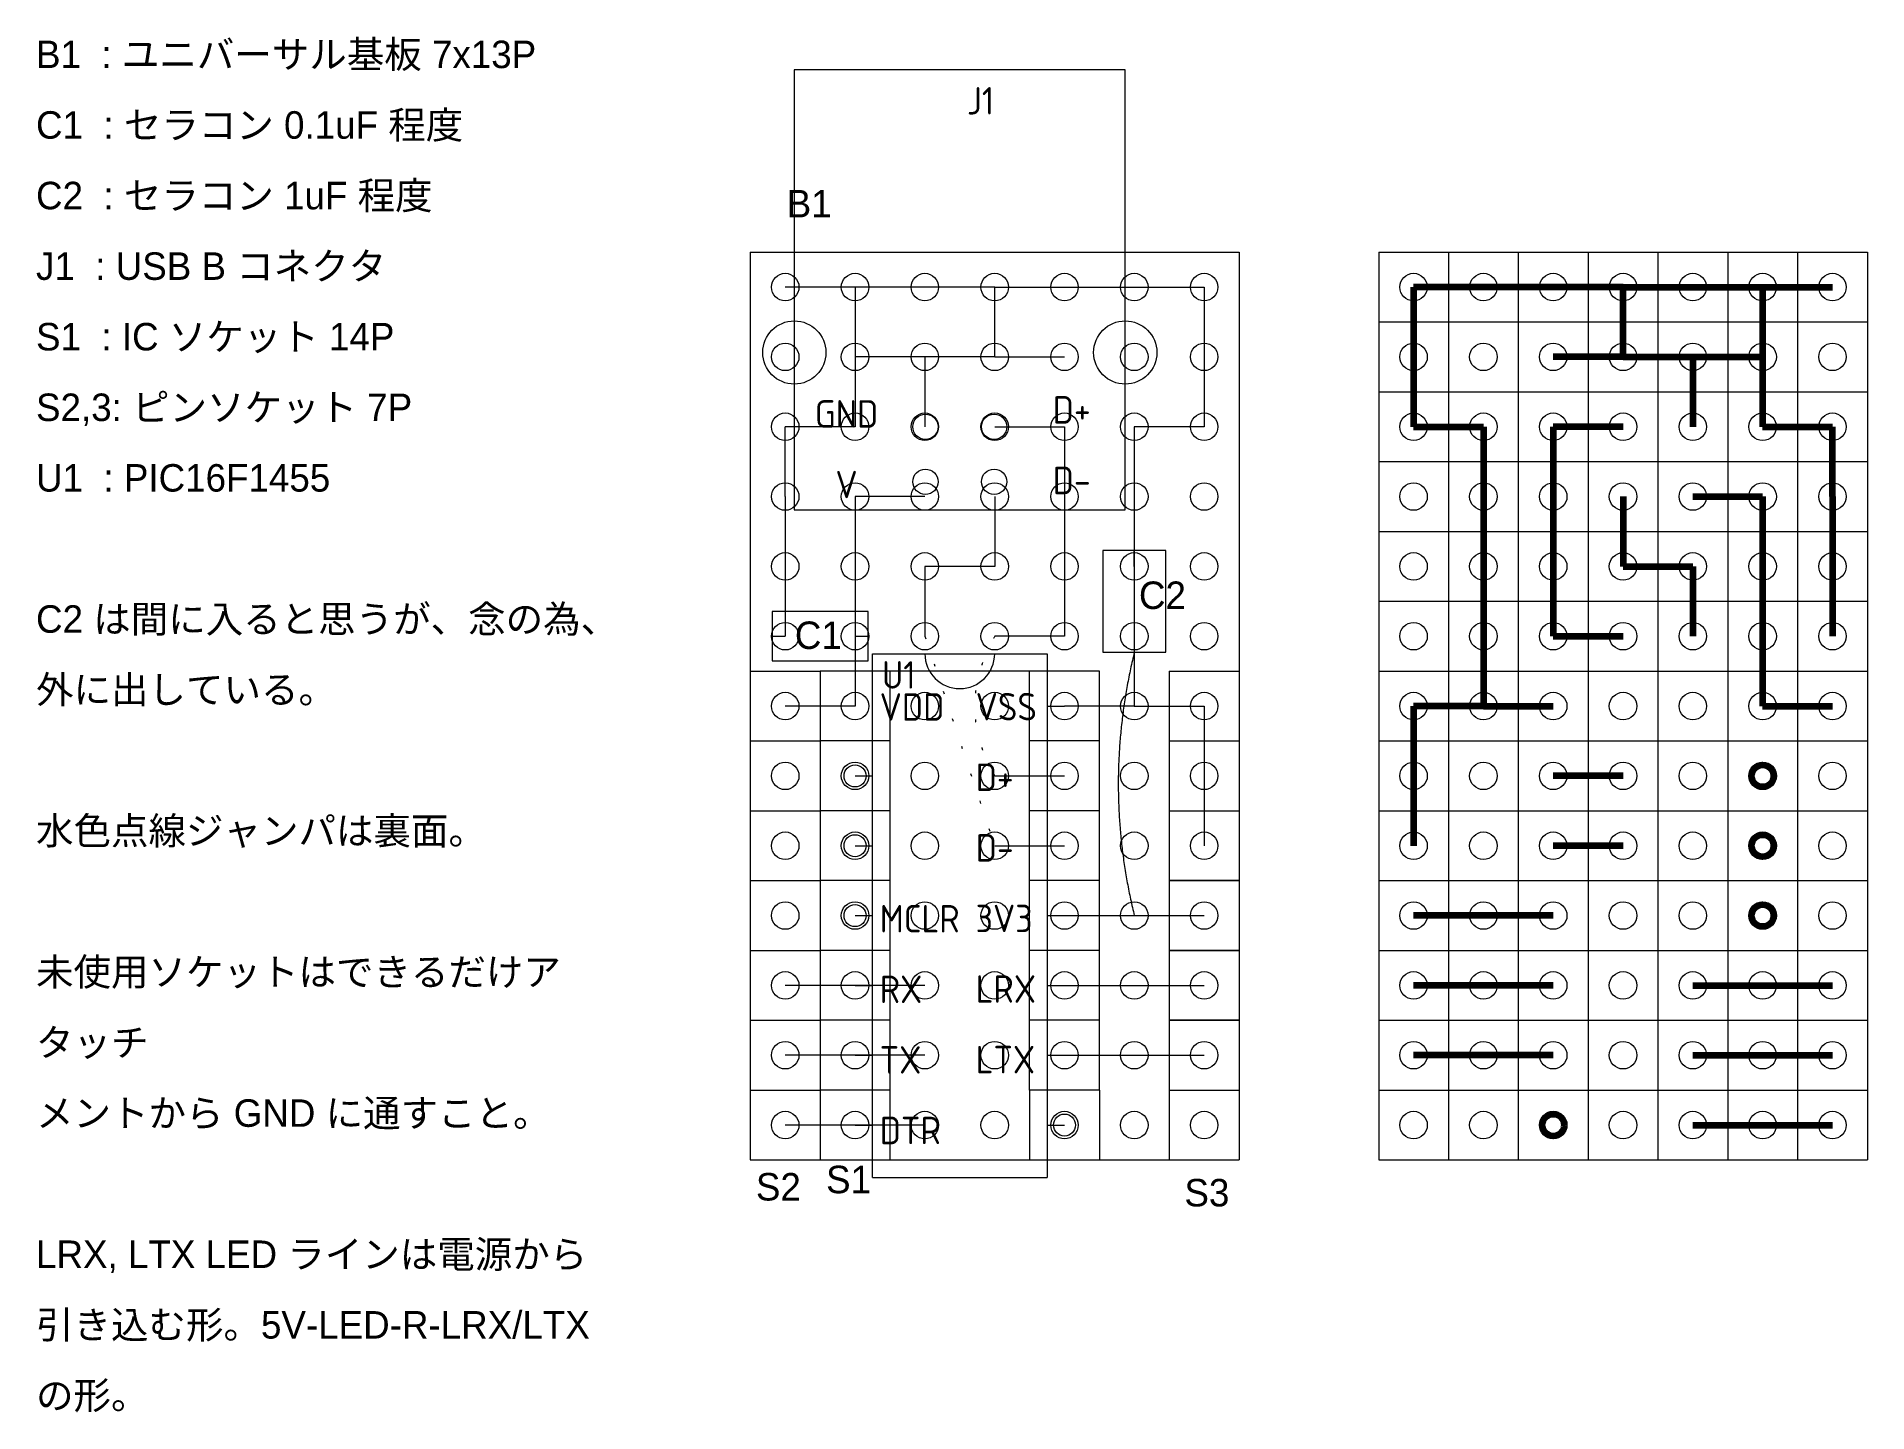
# Model space of a CAD drawing. Extents: x -20.3 to 46.3, y 89.1 to 139.1.
import ezdxf

# ---------------------------------------------------------------- set-up
doc = ezdxf.new("R2010")
doc.units = 0
doc.linetypes.add('DOTTINY', pattern=[0.9525, 0, -0.9525])
doc.layers.get('0').update_dxf_attribs({"linetype": 'CONTINUOUS', "lineweight": 9})
for name, color, linetype, lineweight in [('0_GND', 7, 'CONTINUOUS', 15), ('5V line', 1, 'CONTINUOUS', 15), ('condenser', 5, 'CONTINUOUS', 15)]:
    doc.layers.add(name, color=color, linetype=linetype, lineweight=lineweight)
for name, color, linetype, lineweight, true_color in [('0_wire', 92, 'CONTINUOUS', 15, 0x00c800), ('3.3V line', 40, 'CONTINUOUS', 15, 0xffaa00), ('micon', 216, 'CONTINUOUS', 15, 0x800080), ('resister', 132, 'CONTINUOUS', 15, 0x00dede), ('socket_header', 56, 'CONTINUOUS', 15, 0x808000), ('terminal', 16, 'CONTINUOUS', 15, 0x800000), ('universal_board', 253, 'CONTINUOUS', 15, 0xa0a0a4)]:
    doc.layers.add(name, color=color, linetype=linetype, lineweight=lineweight, true_color=true_color)
doc.styles.add('iso', font='iso')
doc.styles.add('unicode', font='unicode')

msp = doc.modelspace()

# ---------------------------------------------------------------- linework, layer by layer
at = {"layer": '0_GND'}
for p, q in [((9.52, 129.98), (6.98, 129.98)), ((9.52, 129.98), (9.52, 127.44)), ((14.6, 129.98), (9.52, 129.98)), ((14.6, 127.44), (14.6, 129.98)), ((14.6, 129.98), (19.68, 129.98)), ((19.68, 129.98), (22.22, 129.98)), ((22.22, 129.98), (22.22, 124.9)), ((14.6, 127.44), (9.52, 127.44)), ((9.52, 127.44), (9.52, 124.9)), ((12.06, 127.44), (12.06, 124.9)), ((14.6, 127.44), (17.14, 127.44)), ((6.98, 122.36), (6.98, 124.9)), ((9.52, 124.9), (6.98, 124.9)), ((22.22, 124.9), (19.68, 124.9)), ((19.68, 124.9), (19.68, 114.74)), ((6.98, 122.36), (6.98, 117.28)), ((19.68, 114.74), (17.14, 114.74)), ((19.68, 114.74), (22.22, 114.74)), ((22.22, 114.74), (22.22, 109.66))]:
    msp.add_line(p, q, dxfattribs=at)
at = {"layer": '0_GND', "lineweight": 200}
for p, q in [((32.38, 129.98), (29.84, 129.98)), ((29.84, 129.98), (29.84, 124.9)), ((37.46, 129.98), (32.38, 129.98)), ((37.46, 127.44), (37.46, 129.98)), ((37.46, 129.98), (42.54, 129.98)), ((42.54, 129.98), (42.54, 127.44)), ((42.54, 129.98), (45.08, 129.98)), ((37.46, 127.44), (34.92, 127.44)), ((37.46, 127.44), (42.54, 127.44)), ((40, 127.44), (40, 124.9)), ((42.54, 127.44), (42.54, 124.9)), ((29.84, 124.9), (32.38, 124.9)), ((32.38, 124.9), (32.38, 114.74)), ((42.54, 124.9), (45.08, 124.9)), ((45.08, 122.36), (45.08, 124.9)), ((45.08, 122.36), (45.08, 117.28)), ((32.38, 114.74), (29.84, 114.74)), ((29.84, 114.74), (29.84, 109.66)), ((32.38, 114.74), (34.92, 114.74))]:
    msp.add_line(p, q, dxfattribs=at)
at = {"layer": '0_wire'}
for p, q in [((14.6, 124.9), (17.14, 124.9)), ((17.14, 124.9), (17.14, 117.28)), ((14.6, 122.36), (14.6, 119.82)), ((14.6, 119.82), (12.06, 119.82)), ((12.06, 119.82), (12.06, 117.28)), ((17.14, 117.28), (14.6, 117.28)), ((14.6, 112.2), (17.14, 112.2)), ((14.6, 109.66), (17.14, 109.66)), ((12.06, 104.58), (6.98, 104.58)), ((17.14, 104.58), (22.22, 104.58)), ((12.06, 102.04), (6.98, 102.04)), ((17.14, 102.04), (22.22, 102.04)), ((12.06, 99.5), (6.98, 99.5))]:
    msp.add_line(p, q, dxfattribs=at)
at = {"layer": '0_wire', "lineweight": 200}
for p, q in [((37.46, 124.9), (34.92, 124.9)), ((34.92, 124.9), (34.92, 117.28)), ((37.46, 122.36), (37.46, 119.82)), ((37.46, 119.82), (40, 119.82)), ((40, 119.82), (40, 117.28)), ((34.92, 117.28), (37.46, 117.28)), ((37.46, 112.2), (34.92, 112.2)), ((37.46, 109.66), (34.92, 109.66)), ((34.92, 104.58), (29.84, 104.58)), ((40, 104.58), (45.08, 104.58)), ((34.92, 102.04), (29.84, 102.04)), ((40, 102.04), (45.08, 102.04)), ((40, 99.5), (45.08, 99.5))]:
    msp.add_line(p, q, dxfattribs=at)
at = {"layer": '0_wire'}
for centre in [(9.52, 112.2), (9.52, 109.66), (9.52, 107.12), (17.14, 99.5)]:
    msp.add_circle(centre, 0.4, dxfattribs=at)
at = {"layer": '0_wire', "lineweight": 200}
for centre in [(42.54, 112.2), (42.54, 109.66), (42.54, 107.12), (34.92, 99.5)]:
    msp.add_circle(centre, 0.4, dxfattribs=at)
at = {"layer": '3.3V line'}
for p, q in [((17.14, 107.12), (19.68, 107.12)), ((19.68, 107.12), (22.22, 107.12))]:
    msp.add_line(p, q, dxfattribs=at)
at = {"layer": '3.3V line', "lineweight": 200}
for p, q in [((32.38, 107.12), (29.84, 107.12)), ((34.92, 107.12), (32.38, 107.12))]:
    msp.add_line(p, q, dxfattribs=at)
at = {"layer": '5V line'}
for p, q in [((12.06, 122.36), (9.52, 122.36)), ((9.52, 122.36), (9.52, 119.82)), ((9.52, 119.82), (9.52, 114.74)), ((9.52, 114.74), (6.98, 114.74))]:
    msp.add_line(p, q, dxfattribs=at)
at = {"layer": '5V line', "lineweight": 200}
for p, q in [((40, 122.36), (42.54, 122.36)), ((42.54, 122.36), (42.54, 119.82)), ((42.54, 119.82), (42.54, 114.74)), ((42.54, 114.74), (45.08, 114.74))]:
    msp.add_line(p, q, dxfattribs=at)
at = {"layer": 'condenser'}
for p, q in [((20.83, 120.4), (18.53, 120.4)), ((18.53, 120.4), (18.53, 116.7)), ((19.68, 119.82), (19.68, 120.4)), ((20.83, 116.7), (20.83, 120.4)), ((6.5, 118.18), (6.5, 116.38)), ((10, 118.18), (6.5, 118.18)), ((10, 116.38), (10, 118.18)), ((6.5, 117.28), (6.98, 117.28)), ((9.52, 117.28), (10, 117.28)), ((18.53, 116.7), (20.83, 116.7)), ((6.5, 116.38), (10, 116.38))]:
    msp.add_line(p, q, dxfattribs=at)
msp.add_open_spline([(19.68, 116.7), (18.513, 111.891), (19.68, 107.12)], degree=2, dxfattribs=at)
at = {"layer": 'micon'}
for p, q in [((10.155, 97.595), (10.155, 116.645)), ((10.155, 116.645), (16.505, 116.645)), ((16.505, 116.645), (16.505, 97.595)), ((16.505, 114.74), (17.14, 114.74)), ((9.52, 112.2), (10.155, 112.2)), ((16.505, 112.2), (17.14, 112.2)), ((9.52, 109.66), (10.155, 109.66)), ((16.505, 109.66), (17.14, 109.66)), ((9.52, 107.12), (10.155, 107.12)), ((16.505, 107.12), (17.14, 107.12)), ((9.52, 104.58), (10.155, 104.58)), ((16.505, 104.58), (17.14, 104.58)), ((9.52, 102.04), (10.155, 102.04)), ((16.505, 102.04), (17.14, 102.04)), ((9.52, 99.5), (10.155, 99.5)), ((16.505, 99.5), (17.14, 99.5)), ((10.155, 97.595), (16.505, 97.595))]:
    msp.add_line(p, q, dxfattribs=at)
msp.add_arc((13.33, 116.645), 1.27, 180, 0, dxfattribs=at)
at = {"layer": 'resister', "linetype": 'DOTTINY', "lineweight": 15}
msp.add_line((12.06, 117.28), (14.6, 109.66), dxfattribs=at)
at = {"layer": 'resister', "linetype": 'DOTTINY'}
msp.add_open_spline([(14.6, 117.28), (13.146, 114.709), (14.6, 112.2)], degree=2, dxfattribs=at)
at = {"layer": 'socket_header'}
for p, q in [((5.71, 116.01), (5.71, 113.47)), ((5.71, 116.01), (8.25, 116.01)), ((8.25, 116.01), (8.25, 98.23)), ((18.41, 116.01), (8.25, 116.01)), ((8.25, 116.01), (8.25, 113.47)), ((8.25, 116.01), (8.25, 113.47)), ((10.79, 116.01), (10.79, 98.23)), ((15.87, 100.77), (15.87, 116.01)), ((18.41, 100.77), (18.41, 116.01)), ((20.95, 116.01), (20.95, 113.47)), ((20.95, 116.01), (23.49, 116.01)), ((23.49, 116.01), (23.49, 113.47)), ((5.71, 113.47), (8.25, 113.47)), ((5.71, 113.47), (5.71, 110.93)), ((5.71, 113.47), (8.25, 113.47)), ((10.79, 113.47), (8.25, 113.47)), ((8.25, 113.47), (8.25, 110.93)), ((8.25, 113.47), (8.25, 110.93)), ((18.41, 113.47), (15.87, 113.47)), ((20.95, 113.47), (20.95, 110.93)), ((20.95, 113.47), (23.49, 113.47)), ((20.95, 113.47), (23.49, 113.47)), ((23.49, 113.47), (23.49, 110.93)), ((5.71, 110.93), (8.25, 110.93)), ((5.71, 110.93), (5.71, 108.39)), ((5.71, 110.93), (8.25, 110.93)), ((10.79, 110.93), (8.25, 110.93)), ((8.25, 110.93), (8.25, 108.39)), ((18.41, 110.93), (15.87, 110.93)), ((20.95, 110.93), (23.49, 110.93)), ((20.95, 110.93), (23.49, 110.93)), ((20.95, 110.93), (20.95, 108.39)), ((23.49, 110.93), (23.49, 108.39)), ((5.71, 108.39), (8.25, 108.39)), ((5.71, 108.39), (5.71, 105.85)), ((5.71, 108.39), (8.25, 108.39)), ((10.79, 108.39), (8.25, 108.39)), ((8.25, 108.39), (8.25, 105.85)), ((8.25, 108.39), (8.25, 105.85)), ((18.41, 108.39), (15.87, 108.39)), ((20.95, 108.39), (20.95, 105.85)), ((23.49, 108.39), (20.95, 108.39)), ((20.95, 108.39), (23.49, 108.39)), ((23.49, 108.39), (23.49, 105.85)), ((5.71, 105.85), (5.71, 103.31)), ((5.71, 105.85), (8.25, 105.85)), ((5.71, 105.85), (8.25, 105.85)), ((10.79, 105.85), (8.25, 105.85)), ((8.25, 105.85), (8.25, 103.31)), ((18.41, 105.85), (15.87, 105.85)), ((20.95, 105.85), (20.95, 103.31)), ((23.49, 105.85), (20.95, 105.85)), ((20.95, 105.85), (23.49, 105.85)), ((23.49, 105.85), (23.49, 103.31)), ((5.71, 103.31), (8.25, 103.31)), ((5.71, 103.31), (5.71, 100.77)), ((5.71, 103.31), (8.25, 103.31)), ((10.79, 103.31), (8.25, 103.31)), ((8.25, 103.31), (8.25, 100.77)), ((18.41, 103.31), (15.87, 103.31)), ((20.95, 103.31), (20.95, 100.77)), ((23.49, 103.31), (20.95, 103.31)), ((20.95, 103.31), (23.49, 103.31)), ((23.49, 103.31), (23.49, 100.77)), ((5.71, 100.77), (8.25, 100.77)), ((5.71, 100.77), (5.71, 98.23)), ((5.71, 100.77), (8.25, 100.77)), ((10.79, 100.77), (8.25, 100.77)), ((8.25, 100.77), (8.25, 98.23)), ((18.41, 100.77), (15.87, 100.77)), ((15.87, 100.77), (15.87, 98.23)), ((18.41, 100.77), (18.41, 98.23)), ((20.95, 100.77), (20.95, 98.23)), ((20.95, 100.77), (23.49, 100.77)), ((20.95, 100.77), (23.49, 100.77)), ((23.49, 100.77), (23.49, 98.23)), ((5.71, 98.23), (8.25, 98.23)), ((8.25, 98.23), (15.87, 98.23)), ((15.87, 98.23), (18.41, 98.23)), ((20.95, 98.23), (23.49, 98.23))]:
    msp.add_line(p, q, dxfattribs=at)
at = {"layer": 'terminal'}
for p, q in [((7.31, 137.88), (7.31, 121.88)), ((19.35, 137.88), (7.31, 137.88)), ((19.35, 121.88), (19.35, 137.88)), ((7.31, 121.88), (19.35, 121.88))]:
    msp.add_line(p, q, dxfattribs=at)
for centre, radius in [((7.31, 127.6), 1.15), ((19.35, 127.6), 1.15), ((12.08, 124.9), 0.46), ((14.58, 124.9), 0.46), ((12.08, 122.9), 0.46), ((14.58, 122.9), 0.46)]:
    msp.add_circle(centre, radius, dxfattribs=at)
at = {"layer": 'universal_board'}
for p, q in [((5.71, 131.25), (23.49, 131.25)), ((5.71, 131.25), (5.71, 98.23)), ((23.49, 131.25), (23.49, 98.23)), ((28.57, 131.25), (46.35, 131.25)), ((28.57, 131.25), (28.57, 98.23)), ((31.11, 131.25), (31.11, 98.23)), ((33.65, 131.25), (33.65, 98.23)), ((36.19, 131.25), (36.19, 98.23)), ((38.73, 131.25), (38.73, 98.23)), ((41.27, 131.25), (41.27, 98.23)), ((43.81, 131.25), (43.81, 98.23)), ((46.35, 131.25), (46.35, 98.23)), ((28.57, 128.71), (46.35, 128.71)), ((28.57, 126.17), (46.35, 126.17)), ((28.57, 123.63), (46.35, 123.63)), ((28.57, 121.09), (46.35, 121.09)), ((28.57, 118.55), (46.35, 118.55)), ((28.57, 116.01), (46.35, 116.01)), ((28.57, 113.47), (46.35, 113.47)), ((28.57, 110.93), (46.35, 110.93)), ((28.57, 108.39), (46.35, 108.39)), ((28.57, 105.85), (46.35, 105.85)), ((28.57, 103.31), (46.35, 103.31)), ((28.57, 100.77), (46.35, 100.77)), ((5.71, 98.23), (23.49, 98.23)), ((28.57, 98.23), (46.35, 98.23))]:
    msp.add_line(p, q, dxfattribs=at)
for centre in [(6.98, 129.98), (9.52, 129.98), (12.06, 129.98), (14.6, 129.98), (17.14, 129.98), (19.68, 129.98), (22.22, 129.98), (29.84, 129.98), (32.38, 129.98), (34.92, 129.98), (37.46, 129.98), (40, 129.98), (42.54, 129.98), (45.08, 129.98), (6.98, 127.44), (9.52, 127.44), (12.06, 127.44), (14.6, 127.44), (17.14, 127.44), (19.68, 127.44), (22.22, 127.44), (29.84, 127.44), (32.38, 127.44), (34.92, 127.44), (37.46, 127.44), (40, 127.44), (42.54, 127.44), (45.08, 127.44), (6.98, 124.9), (9.52, 124.9), (12.06, 124.9), (14.6, 124.9), (17.14, 124.9), (19.68, 124.9), (22.22, 124.9), (29.84, 124.9), (32.38, 124.9), (34.92, 124.9), (37.46, 124.9), (40, 124.9), (42.54, 124.9), (45.08, 124.9), (6.98, 122.36), (9.52, 122.36), (12.06, 122.36), (14.6, 122.36), (17.14, 122.36), (19.68, 122.36), (22.22, 122.36), (29.84, 122.36), (32.38, 122.36), (34.92, 122.36), (37.46, 122.36), (40, 122.36), (42.54, 122.36), (45.08, 122.36), (6.98, 119.82), (9.52, 119.82), (12.06, 119.82), (14.6, 119.82), (17.14, 119.82), (19.68, 119.82), (22.22, 119.82), (29.84, 119.82), (32.38, 119.82), (34.92, 119.82), (37.46, 119.82), (40, 119.82), (42.54, 119.82), (45.08, 119.82), (6.98, 117.28), (9.52, 117.28), (12.06, 117.28), (14.6, 117.28), (17.14, 117.28), (19.68, 117.28), (22.22, 117.28), (29.84, 117.28), (32.38, 117.28), (34.92, 117.28), (37.46, 117.28), (40, 117.28), (42.54, 117.28), (45.08, 117.28), (6.98, 114.74), (9.52, 114.74), (12.06, 114.74), (14.6, 114.74), (17.14, 114.74), (19.68, 114.74), (22.22, 114.74), (29.84, 114.74), (32.38, 114.74), (34.92, 114.74), (37.46, 114.74), (40, 114.74), (42.54, 114.74), (45.08, 114.74), (6.98, 112.2), (9.52, 112.2), (12.06, 112.2), (14.6, 112.2), (17.14, 112.2), (19.68, 112.2), (22.22, 112.2), (29.84, 112.2), (32.38, 112.2), (34.92, 112.2), (37.46, 112.2), (40, 112.2), (42.54, 112.2), (45.08, 112.2), (6.98, 109.66), (9.52, 109.66), (12.06, 109.66), (14.6, 109.66), (17.14, 109.66), (19.68, 109.66), (22.22, 109.66), (29.84, 109.66), (32.38, 109.66), (34.92, 109.66), (37.46, 109.66), (40, 109.66), (42.54, 109.66), (45.08, 109.66), (6.98, 107.12), (9.52, 107.12), (12.06, 107.12), (14.6, 107.12), (17.14, 107.12), (19.68, 107.12), (22.22, 107.12), (29.84, 107.12), (32.38, 107.12), (34.92, 107.12), (37.46, 107.12), (40, 107.12), (42.54, 107.12), (45.08, 107.12), (6.98, 104.58), (9.52, 104.58), (12.06, 104.58), (14.6, 104.58), (17.14, 104.58), (19.68, 104.58), (22.22, 104.58), (29.84, 104.58), (32.38, 104.58), (34.92, 104.58), (37.46, 104.58), (40, 104.58), (42.54, 104.58), (45.08, 104.58), (6.98, 102.04), (9.52, 102.04), (12.06, 102.04), (14.6, 102.04), (17.14, 102.04), (19.68, 102.04), (22.22, 102.04), (29.84, 102.04), (32.38, 102.04), (34.92, 102.04), (37.46, 102.04), (40, 102.04), (42.54, 102.04), (45.08, 102.04), (6.98, 99.5), (9.52, 99.5), (12.06, 99.5), (14.6, 99.5), (17.14, 99.5), (19.68, 99.5), (22.22, 99.5), (29.84, 99.5), (32.38, 99.5), (34.92, 99.5), (37.46, 99.5), (40, 99.5), (42.54, 99.5), (45.08, 99.5)]:
    msp.add_circle(centre, 0.5, dxfattribs=at)

# ---------------------------------------------------------------- texts
at = {"insert": (-20.277, 113.997), "char_height": 1, "width": 21.31, "attachment_point": 4, "line_spacing_factor": 1.54, "style": 'unicode'}
msp.add_mtext('B1  : ユニバーサル基板 7x13P\\PC1  : セラコン 0.1uF 程度\\PC2  : セラコン 1uF 程度\\PJ1  : USB B コネクタ\\PS1  : IC ソケット 14P\\PS2,3: ピンソケット 7P\\PU1  : PIC16F1455\\P\\PC2 は間に入ると思うが、念の為、\\P外に出している。\\P\\P水色点線ジャンパは裏面。\\P\\P未使用ソケットはできるだけアタッチ\\Pメントから GND に通すこと。\\P\\PLRX, LTX LED ラインは電源から\\P引き込む形。5V-LED-R-LRX/LTX\\Pの形。', dxfattribs=at)
at = {"layer": 'condenser', "char_height": 1, "attachment_point": 4, "line_spacing_factor": 1.54, "style": 'unicode'}
for s, insert, width in [('C2', (19.848, 118.764), 1.22222), ('C1', (7.331, 117.309), 1)]:
    msp.add_mtext(s, dxfattribs=dict(at, insert=insert, width=width))
at = {"layer": 'micon', "char_height": 1, "attachment_point": 4, "line_spacing_factor": 1.54, "style": 'iso'}
for s, insert, width in [('U1', (10.499, 115.873), 1.11111), ('VDD\\P\\P\\PMCLR\\PRX\\PTX\\PDTR', (10.416, 107.006), 3.11111), ('VSS\\PD+\\PD-\\P3V3\\PLRX\\PLTX', (13.907, 108.3), 2.44444)]:
    msp.add_mtext(s, dxfattribs=dict(at, insert=insert, width=width))
at = {"layer": 'socket_header', "insert": (9.284, 97.514), "char_height": 1, "width": 1.11231, "attachment_point": 5, "style": 'unicode'}
msp.add_mtext('S1', dxfattribs=at)
at = {"layer": 'socket_header', "char_height": 1, "width": 1.33453, "attachment_point": 4, "line_spacing_factor": 1.54, "style": 'unicode'}
for s, insert in [('S2', (5.913, 97.249)), ('S3', (21.503, 97.034))]:
    msp.add_mtext(s, dxfattribs=dict(at, insert=insert))
at = {"layer": 'terminal', "char_height": 1, "attachment_point": 5, "line_spacing_factor": 1.54, "style": 'iso'}
for s, insert, width in [('J1', (14.088, 136.756), 0.88889), ('D+\\PD-', (17.401, 124.231), 1.33333), ('GND\\PV', (9.21, 124.083), 2.33333)]:
    msp.add_mtext(s, dxfattribs=dict(at, insert=insert, width=width))
at = {"layer": 'universal_board', "insert": (7.033, 133.013), "char_height": 1, "width": 1.11111, "attachment_point": 4, "line_spacing_factor": 1.54, "style": 'unicode'}
msp.add_mtext('B1', dxfattribs=at)

doc.saveas('drawing.dxf')
